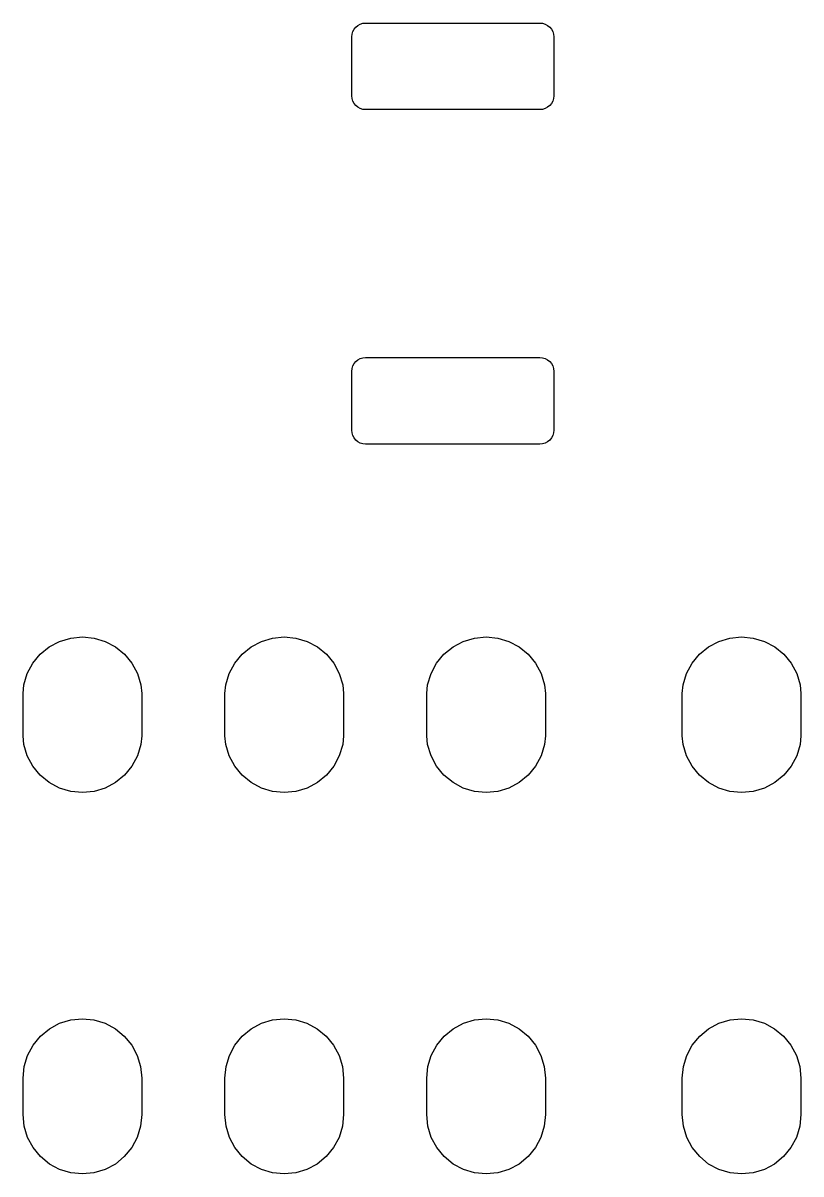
# Model space of a CAD drawing. Extents: x 122.9 to 185.4, y -117.6 to -64.8.
# Drawn here: x 145.84 to 159.33, y -115.65 to -95.68 of the extents above; entities that cross this region are included whole.
import ezdxf

# ---------------------------------------------------------------- set-up
doc = ezdxf.new("R2010")
doc.units = 0
doc.layers.add('BLACK', color=7, linetype='CONTINUOUS')

msp = doc.modelspace()

# ---------------------------------------------------------------- linework, layer by layer
at = {"layer": 'BLACK', "linetype": 'CONTINUOUS'}
for p, q in [((151.556, -95.831), (151.578, -95.7899)), ((151.578, -95.7899), (151.608, -95.7538)), ((151.608, -95.7538), (151.644, -95.7242)), ((151.644, -95.7242), (151.685, -95.7022)), ((151.685, -95.7022), (151.73, -95.6887)), ((151.73, -95.6887), (151.779, -95.6838)), ((151.779, -95.6838), (154.799, -95.6838)), ((154.799, -95.6838), (154.848, -95.6887)), ((154.848, -95.6887), (154.893, -95.7022)), ((154.893, -95.7022), (154.934, -95.7242)), ((154.934, -95.7242), (154.97, -95.7538)), ((154.97, -95.7538), (155, -95.7899)), ((155, -95.7899), (155.022, -95.831)), ((151.538, -95.9252), (151.543, -95.8756)), ((151.538, -96.9448), (151.538, -95.9252)), ((151.543, -95.8756), (151.556, -95.831)), ((155.022, -95.831), (155.035, -95.8756)), ((155.035, -95.8756), (155.04, -95.9252)), ((155.04, -95.9252), (155.04, -96.9448)), ((151.543, -96.9944), (151.538, -96.9448)), ((151.556, -97.039), (151.543, -96.9944)), ((155.035, -96.9944), (155.022, -97.039)), ((155.04, -96.9448), (155.035, -96.9944)), ((151.578, -97.0801), (151.556, -97.039)), ((151.608, -97.1162), (151.578, -97.0801)), ((151.644, -97.1458), (151.608, -97.1162)), ((151.685, -97.1678), (151.644, -97.1458)), ((151.73, -97.1813), (151.685, -97.1678)), ((151.779, -97.1862), (151.73, -97.1813)), ((154.799, -97.1862), (151.779, -97.1862)), ((154.848, -97.1813), (154.799, -97.1862)), ((154.893, -97.1678), (154.848, -97.1813)), ((154.934, -97.1458), (154.893, -97.1678)), ((154.97, -97.1162), (154.934, -97.1458)), ((155, -97.0801), (154.97, -97.1162)), ((155.022, -97.039), (155, -97.0801)), ((151.556, -101.631), (151.578, -101.59)), ((151.578, -101.59), (151.608, -101.554)), ((151.608, -101.554), (151.644, -101.524)), ((151.644, -101.524), (151.685, -101.502)), ((151.685, -101.502), (151.73, -101.489)), ((151.73, -101.489), (151.779, -101.484)), ((151.779, -101.484), (154.799, -101.484)), ((154.799, -101.484), (154.848, -101.489)), ((154.848, -101.489), (154.893, -101.502)), ((154.893, -101.502), (154.934, -101.524)), ((154.934, -101.524), (154.97, -101.554)), ((154.97, -101.554), (155, -101.59)), ((155, -101.59), (155.022, -101.631)), ((151.538, -101.725), (151.543, -101.676)), ((151.538, -102.745), (151.538, -101.725)), ((151.543, -101.676), (151.556, -101.631)), ((155.022, -101.631), (155.035, -101.676)), ((155.035, -101.676), (155.04, -101.725)), ((155.04, -101.725), (155.04, -102.745)), ((151.543, -102.794), (151.538, -102.745)), ((151.556, -102.839), (151.543, -102.794)), ((155.035, -102.794), (155.022, -102.839)), ((155.04, -102.745), (155.035, -102.794)), ((151.578, -102.88), (151.556, -102.839)), ((151.608, -102.916), (151.578, -102.88)), ((151.644, -102.946), (151.608, -102.916)), ((151.685, -102.968), (151.644, -102.946)), ((151.73, -102.981), (151.685, -102.968)), ((151.779, -102.986), (151.73, -102.981)), ((154.799, -102.986), (151.779, -102.986)), ((154.848, -102.981), (154.799, -102.986)), ((154.893, -102.968), (154.848, -102.981)), ((154.934, -102.946), (154.893, -102.968)), ((154.97, -102.916), (154.934, -102.946)), ((155, -102.88), (154.97, -102.916)), ((155.022, -102.839), (155, -102.88)), ((146.472, -106.409), (146.666, -106.35)), ((146.666, -106.35), (146.868, -106.33)), ((146.868, -106.33), (147.07, -106.35)), ((147.07, -106.35), (147.264, -106.409)), ((149.972, -106.409), (150.166, -106.35)), ((150.166, -106.35), (150.368, -106.33)), ((150.368, -106.33), (150.57, -106.35)), ((150.57, -106.35), (150.764, -106.409)), ((153.472, -106.409), (153.666, -106.35)), ((153.666, -106.35), (153.868, -106.33)), ((153.868, -106.33), (154.07, -106.35)), ((154.07, -106.35), (154.264, -106.409)), ((157.902, -106.409), (158.096, -106.35)), ((158.096, -106.35), (158.298, -106.33)), ((158.298, -106.33), (158.5, -106.35)), ((158.5, -106.35), (158.694, -106.409)), ((146.137, -106.633), (146.294, -106.504)), ((146.294, -106.504), (146.472, -106.409)), ((146.472, -106.409), (146.472, -106.409)), ((147.264, -106.409), (147.264, -106.409)), ((147.264, -106.409), (147.442, -106.504)), ((147.442, -106.504), (147.599, -106.633)), ((149.637, -106.633), (149.794, -106.504)), ((149.794, -106.504), (149.972, -106.409)), ((149.972, -106.409), (149.972, -106.409)), ((150.764, -106.409), (150.764, -106.409)), ((150.764, -106.409), (150.942, -106.504)), ((150.942, -106.504), (151.099, -106.633)), ((153.137, -106.633), (153.294, -106.504)), ((153.294, -106.504), (153.472, -106.409)), ((153.472, -106.409), (153.472, -106.409)), ((154.264, -106.409), (154.264, -106.409)), ((154.264, -106.409), (154.442, -106.504)), ((154.442, -106.504), (154.599, -106.633)), ((157.567, -106.633), (157.724, -106.504)), ((157.724, -106.504), (157.902, -106.409)), ((157.902, -106.409), (157.902, -106.409)), ((158.694, -106.409), (158.694, -106.409)), ((158.694, -106.409), (158.872, -106.504)), ((158.872, -106.504), (159.029, -106.633)), ((145.913, -106.968), (146.009, -106.789)), ((146.009, -106.789), (146.137, -106.633)), ((147.599, -106.633), (147.727, -106.789)), ((147.727, -106.789), (147.823, -106.968)), ((149.413, -106.968), (149.509, -106.789)), ((149.509, -106.789), (149.637, -106.633)), ((151.099, -106.633), (151.227, -106.789)), ((151.227, -106.789), (151.323, -106.968)), ((152.913, -106.968), (153.009, -106.789)), ((153.009, -106.789), (153.137, -106.633)), ((154.599, -106.633), (154.727, -106.789)), ((154.727, -106.789), (154.823, -106.968)), ((157.343, -106.968), (157.439, -106.789)), ((157.439, -106.789), (157.567, -106.633)), ((159.029, -106.633), (159.157, -106.789)), ((159.157, -106.789), (159.253, -106.968)), ((145.854, -107.162), (145.913, -106.968)), ((145.913, -106.968), (145.913, -106.968)), ((147.823, -106.968), (147.823, -106.968)), ((147.823, -106.968), (147.882, -107.162)), ((149.354, -107.162), (149.413, -106.968)), ((149.413, -106.968), (149.413, -106.968)), ((151.323, -106.968), (151.323, -106.968)), ((151.323, -106.968), (151.382, -107.162)), ((152.854, -107.162), (152.913, -106.968)), ((152.913, -106.968), (152.913, -106.968)), ((154.823, -106.968), (154.823, -106.968)), ((154.823, -106.968), (154.882, -107.162)), ((157.284, -107.162), (157.343, -106.968)), ((157.343, -106.968), (157.343, -106.968)), ((159.253, -106.968), (159.253, -106.968)), ((159.253, -106.968), (159.312, -107.162)), ((145.839, -107.313), (145.854, -107.162)), ((147.882, -107.162), (147.897, -107.313)), ((149.339, -107.313), (149.354, -107.162)), ((151.382, -107.162), (151.397, -107.313)), ((152.839, -107.313), (152.854, -107.162)), ((154.882, -107.162), (154.897, -107.313)), ((157.269, -107.313), (157.284, -107.162)), ((159.312, -107.162), (159.327, -107.313)), ((145.839, -108.049), (145.839, -107.313)), ((147.897, -107.313), (147.897, -108.049)), ((149.339, -108.049), (149.339, -107.313)), ((151.397, -107.313), (151.397, -108.049)), ((152.839, -108.049), (152.839, -107.313)), ((154.897, -107.313), (154.897, -108.049)), ((157.269, -108.049), (157.269, -107.313)), ((159.327, -107.313), (159.327, -108.049)), ((145.854, -108.2), (145.839, -108.049)), ((147.897, -108.049), (147.882, -108.2)), ((149.354, -108.2), (149.339, -108.049)), ((151.397, -108.049), (151.382, -108.2)), ((152.854, -108.2), (152.839, -108.049)), ((154.897, -108.049), (154.882, -108.2)), ((157.284, -108.2), (157.269, -108.049)), ((159.327, -108.049), (159.312, -108.2)), ((145.913, -108.394), (145.854, -108.2)), ((146.009, -108.573), (145.913, -108.394)), ((145.913, -108.394), (145.913, -108.394)), ((147.823, -108.394), (147.727, -108.573)), ((147.882, -108.2), (147.823, -108.394)), ((147.823, -108.394), (147.823, -108.394)), ((149.413, -108.394), (149.354, -108.2)), ((149.509, -108.573), (149.413, -108.394)), ((149.413, -108.394), (149.413, -108.394)), ((151.323, -108.394), (151.227, -108.573)), ((151.382, -108.2), (151.323, -108.394)), ((151.323, -108.394), (151.323, -108.394)), ((152.913, -108.394), (152.854, -108.2)), ((153.009, -108.573), (152.913, -108.394)), ((152.913, -108.394), (152.913, -108.394)), ((154.823, -108.394), (154.727, -108.573)), ((154.882, -108.2), (154.823, -108.394)), ((154.823, -108.394), (154.823, -108.394)), ((157.343, -108.394), (157.284, -108.2)), ((157.439, -108.573), (157.343, -108.394)), ((157.343, -108.394), (157.343, -108.394)), ((159.253, -108.394), (159.157, -108.573)), ((159.312, -108.2), (159.253, -108.394)), ((159.253, -108.394), (159.253, -108.394)), ((146.137, -108.729), (146.009, -108.573)), ((147.727, -108.573), (147.599, -108.729)), ((149.637, -108.729), (149.509, -108.573)), ((151.227, -108.573), (151.099, -108.729)), ((153.137, -108.729), (153.009, -108.573)), ((154.727, -108.573), (154.599, -108.729)), ((157.567, -108.729), (157.439, -108.573)), ((159.157, -108.573), (159.029, -108.729)), ((146.294, -108.858), (146.137, -108.729)), ((147.599, -108.729), (147.442, -108.858)), ((149.794, -108.858), (149.637, -108.729)), ((151.099, -108.729), (150.942, -108.858)), ((153.294, -108.858), (153.137, -108.729)), ((154.599, -108.729), (154.442, -108.858)), ((157.724, -108.858), (157.567, -108.729)), ((159.029, -108.729), (158.872, -108.858)), ((146.472, -108.953), (146.294, -108.858)), ((146.666, -109.012), (146.472, -108.953)), ((146.472, -108.953), (146.472, -108.953)), ((147.264, -108.953), (147.07, -109.012)), ((147.442, -108.858), (147.264, -108.953)), ((147.264, -108.953), (147.264, -108.953)), ((149.972, -108.953), (149.794, -108.858)), ((150.166, -109.012), (149.972, -108.953)), ((149.972, -108.953), (149.972, -108.953)), ((150.764, -108.953), (150.57, -109.012)), ((150.942, -108.858), (150.764, -108.953)), ((150.764, -108.953), (150.764, -108.953)), ((153.472, -108.953), (153.294, -108.858)), ((153.666, -109.012), (153.472, -108.953)), ((153.472, -108.953), (153.472, -108.953)), ((154.264, -108.953), (154.07, -109.012)), ((154.442, -108.858), (154.264, -108.953)), ((154.264, -108.953), (154.264, -108.953)), ((157.902, -108.953), (157.724, -108.858)), ((158.096, -109.012), (157.902, -108.953)), ((157.902, -108.953), (157.902, -108.953)), ((158.694, -108.953), (158.5, -109.012)), ((158.872, -108.858), (158.694, -108.953)), ((158.694, -108.953), (158.694, -108.953)), ((146.868, -109.032), (146.666, -109.012)), ((147.07, -109.012), (146.868, -109.032)), ((150.368, -109.032), (150.166, -109.012)), ((150.57, -109.012), (150.368, -109.032)), ((153.868, -109.032), (153.666, -109.012)), ((154.07, -109.012), (153.868, -109.032)), ((158.298, -109.032), (158.096, -109.012)), ((158.5, -109.012), (158.298, -109.032)), ((146.474, -113.032), (146.667, -112.974)), ((146.667, -112.974), (146.868, -112.954)), ((146.868, -112.954), (146.868, -112.954)), ((146.868, -112.954), (147.069, -112.974)), ((147.069, -112.974), (147.262, -113.032)), ((149.974, -113.032), (150.167, -112.974)), ((150.167, -112.974), (150.368, -112.954)), ((150.368, -112.954), (150.368, -112.954)), ((150.368, -112.954), (150.569, -112.974)), ((150.569, -112.974), (150.762, -113.032)), ((153.474, -113.032), (153.667, -112.974)), ((153.667, -112.974), (153.868, -112.954)), ((153.868, -112.954), (153.868, -112.954)), ((153.868, -112.954), (154.069, -112.974)), ((154.069, -112.974), (154.262, -113.032)), ((157.904, -113.032), (158.097, -112.974)), ((158.097, -112.974), (158.298, -112.954)), ((158.298, -112.954), (158.298, -112.954)), ((158.298, -112.954), (158.499, -112.974)), ((158.499, -112.974), (158.692, -113.032)), ((146.141, -113.255), (146.296, -113.127)), ((146.296, -113.127), (146.474, -113.032)), ((147.262, -113.032), (147.44, -113.127)), ((147.44, -113.127), (147.595, -113.255)), ((149.641, -113.255), (149.796, -113.127)), ((149.796, -113.127), (149.974, -113.032)), ((150.762, -113.032), (150.94, -113.127)), ((150.94, -113.127), (151.095, -113.255)), ((153.141, -113.255), (153.296, -113.127)), ((153.296, -113.127), (153.474, -113.032)), ((154.262, -113.032), (154.44, -113.127)), ((154.44, -113.127), (154.595, -113.255)), ((157.571, -113.255), (157.726, -113.127)), ((157.726, -113.127), (157.904, -113.032)), ((158.692, -113.032), (158.87, -113.127)), ((158.87, -113.127), (159.025, -113.255)), ((146.013, -113.411), (146.141, -113.255)), ((147.595, -113.255), (147.723, -113.411)), ((149.513, -113.411), (149.641, -113.255)), ((151.095, -113.255), (151.223, -113.411)), ((153.013, -113.411), (153.141, -113.255)), ((154.595, -113.255), (154.723, -113.411)), ((157.443, -113.411), (157.571, -113.255)), ((159.025, -113.255), (159.153, -113.411)), ((145.918, -113.589), (146.013, -113.411)), ((147.723, -113.411), (147.818, -113.589)), ((149.418, -113.589), (149.513, -113.411)), ((151.223, -113.411), (151.318, -113.589)), ((152.918, -113.589), (153.013, -113.411)), ((154.723, -113.411), (154.818, -113.589)), ((157.348, -113.589), (157.443, -113.411)), ((159.153, -113.411), (159.248, -113.589)), ((145.839, -113.983), (145.859, -113.782)), ((145.859, -113.782), (145.918, -113.589)), ((147.818, -113.589), (147.877, -113.782)), ((147.877, -113.782), (147.897, -113.983)), ((149.339, -113.983), (149.359, -113.782)), ((149.359, -113.782), (149.418, -113.589)), ((151.318, -113.589), (151.377, -113.782)), ((151.377, -113.782), (151.397, -113.983)), ((152.839, -113.983), (152.859, -113.782)), ((152.859, -113.782), (152.918, -113.589)), ((154.818, -113.589), (154.877, -113.782)), ((154.877, -113.782), (154.897, -113.983)), ((157.269, -113.983), (157.289, -113.782)), ((157.289, -113.782), (157.348, -113.589)), ((159.248, -113.589), (159.307, -113.782)), ((159.307, -113.782), (159.327, -113.983)), ((145.839, -114.617), (145.839, -113.983)), ((147.897, -113.983), (147.897, -114.617)), ((149.339, -114.617), (149.339, -113.983)), ((151.397, -113.983), (151.397, -114.617)), ((152.839, -114.617), (152.839, -113.983)), ((154.897, -113.983), (154.897, -114.617)), ((157.269, -114.617), (157.269, -113.983)), ((159.327, -113.983), (159.327, -114.617)), ((145.859, -114.818), (145.839, -114.617)), ((147.897, -114.617), (147.877, -114.818)), ((149.359, -114.818), (149.339, -114.617)), ((151.397, -114.617), (151.377, -114.818)), ((152.859, -114.818), (152.839, -114.617)), ((154.897, -114.617), (154.877, -114.818)), ((157.289, -114.818), (157.269, -114.617)), ((159.327, -114.617), (159.307, -114.818)), ((145.918, -115.011), (145.859, -114.818)), ((147.877, -114.818), (147.818, -115.011)), ((149.418, -115.011), (149.359, -114.818)), ((151.377, -114.818), (151.318, -115.011)), ((152.918, -115.011), (152.859, -114.818)), ((154.877, -114.818), (154.818, -115.011)), ((157.348, -115.011), (157.289, -114.818)), ((159.307, -114.818), (159.248, -115.011)), ((146.013, -115.189), (145.918, -115.011)), ((147.818, -115.011), (147.723, -115.189)), ((149.513, -115.189), (149.418, -115.011)), ((151.318, -115.011), (151.223, -115.189)), ((153.013, -115.189), (152.918, -115.011)), ((154.818, -115.011), (154.723, -115.189)), ((157.443, -115.189), (157.348, -115.011)), ((159.248, -115.011), (159.153, -115.189)), ((146.141, -115.345), (146.013, -115.189)), ((146.296, -115.473), (146.141, -115.345)), ((147.595, -115.345), (147.44, -115.473)), ((147.723, -115.189), (147.595, -115.345)), ((149.641, -115.345), (149.513, -115.189)), ((149.796, -115.473), (149.641, -115.345)), ((151.095, -115.345), (150.94, -115.473)), ((151.223, -115.189), (151.095, -115.345)), ((153.141, -115.345), (153.013, -115.189)), ((153.296, -115.473), (153.141, -115.345)), ((154.595, -115.345), (154.44, -115.473)), ((154.723, -115.189), (154.595, -115.345)), ((157.571, -115.345), (157.443, -115.189)), ((157.726, -115.473), (157.571, -115.345)), ((159.025, -115.345), (158.87, -115.473)), ((159.153, -115.189), (159.025, -115.345)), ((146.474, -115.568), (146.296, -115.473)), ((146.667, -115.626), (146.474, -115.568)), ((147.262, -115.568), (147.069, -115.626)), ((147.44, -115.473), (147.262, -115.568)), ((149.974, -115.568), (149.796, -115.473)), ((150.167, -115.626), (149.974, -115.568)), ((150.762, -115.568), (150.569, -115.626)), ((150.94, -115.473), (150.762, -115.568)), ((153.474, -115.568), (153.296, -115.473)), ((153.667, -115.626), (153.474, -115.568)), ((154.262, -115.568), (154.069, -115.626)), ((154.44, -115.473), (154.262, -115.568)), ((157.904, -115.568), (157.726, -115.473)), ((158.097, -115.626), (157.904, -115.568)), ((158.692, -115.568), (158.499, -115.626)), ((158.87, -115.473), (158.692, -115.568)), ((146.868, -115.646), (146.667, -115.626)), ((147.069, -115.626), (146.868, -115.646)), ((146.868, -115.646), (146.868, -115.646)), ((150.368, -115.646), (150.167, -115.626)), ((150.569, -115.626), (150.368, -115.646)), ((150.368, -115.646), (150.368, -115.646)), ((153.868, -115.646), (153.667, -115.626)), ((154.069, -115.626), (153.868, -115.646)), ((153.868, -115.646), (153.868, -115.646)), ((158.298, -115.646), (158.097, -115.626)), ((158.499, -115.626), (158.298, -115.646)), ((158.298, -115.646), (158.298, -115.646))]:
    msp.add_line(p, q, dxfattribs=at)

doc.saveas('drawing.dxf')
